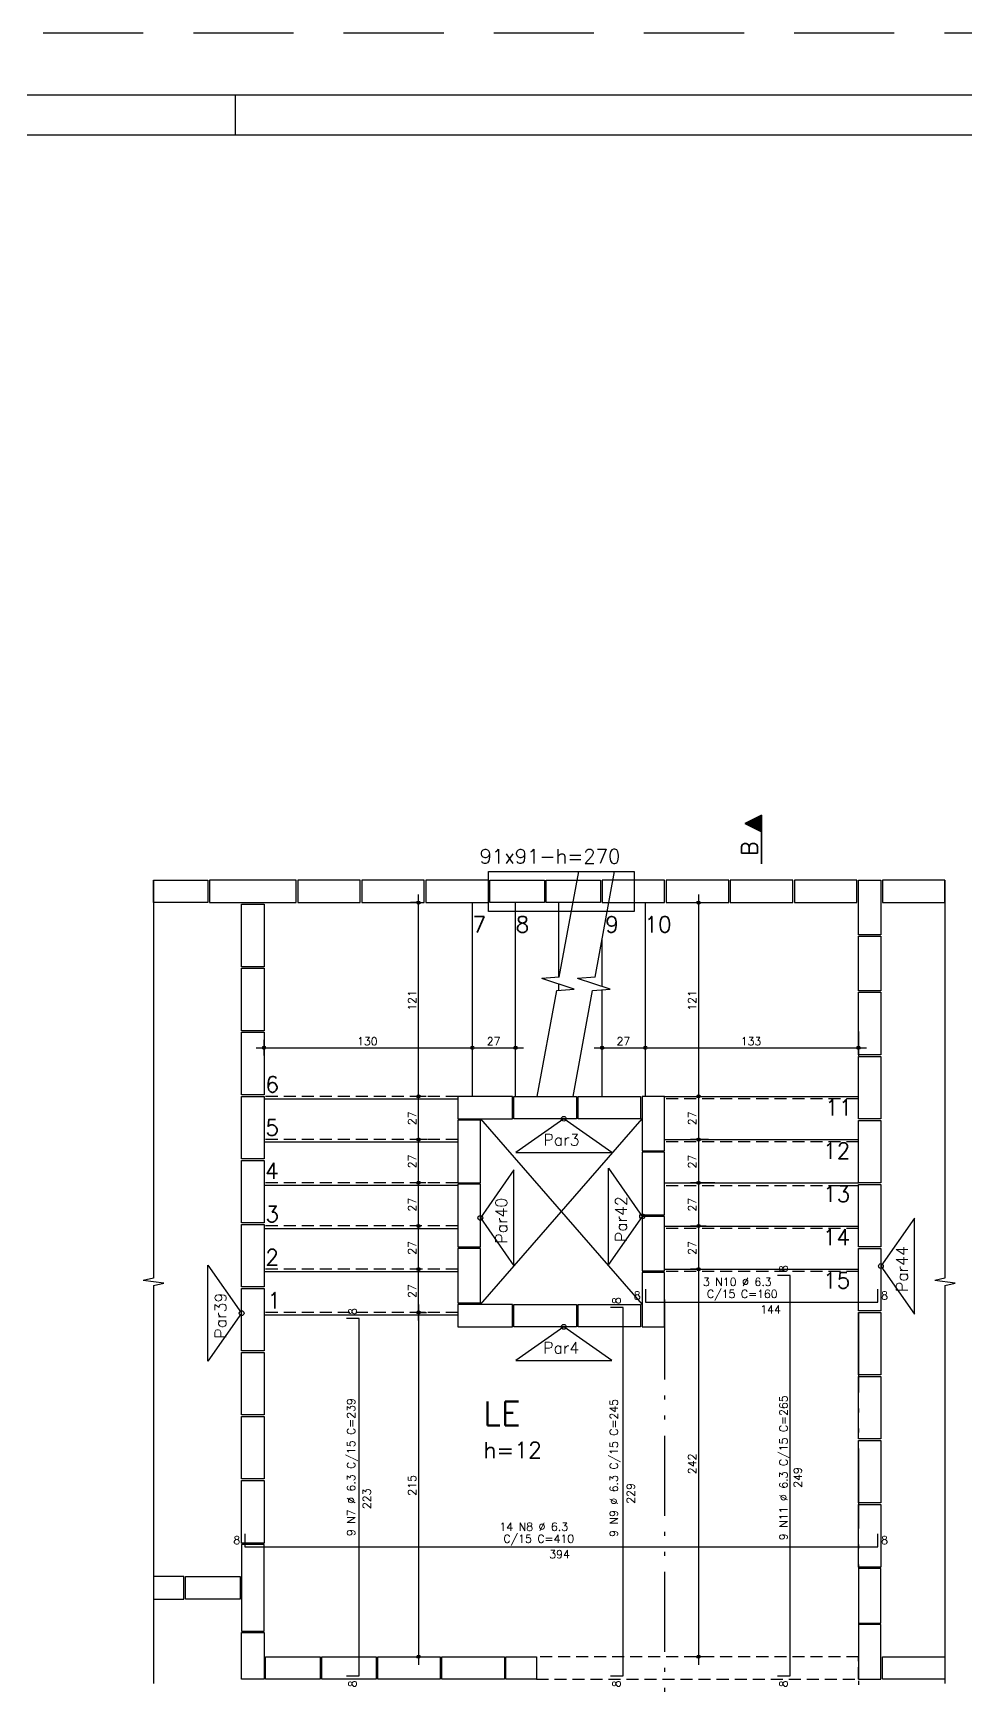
# Model space of a CAD drawing. Extents: x -2 to 86, y -1.5 to 60.9.
# Drawn here: x 41.95 to 65.24, y 19.55 to 60.95 of the extents above; entities that cross this region are included whole.
import ezdxf

# ---------------------------------------------------------------- set-up
doc = ezdxf.new("R2010")
doc.units = 0
doc.header["$MEASUREMENT"] = 0
for name, pattern in [('ESTILO_TQS_0001', [0.45, 0.3, -0.15]), ('ESTILO_TQS_0004', [3.3, 2, -0.4, 0.05, -0.4, 0.05, -0.4]), ('HIDDEN', [0.375, 0.25, -0.125])]:
    doc.linetypes.add(name, pattern=pattern)
doc.layers.get('0').update_dxf_attribs({"linetype": 'CONTINUOUS'})
doc.layers.get('Defpoints').update_dxf_attribs({"linetype": 'CONTINUOUS'})
for name, color, linetype in [('ARQ_FOLHA', 7, 'CONTINUOUS'), ('PENA_01', 1, 'CONTINUOUS'), ('PENA_02', 2, 'CONTINUOUS'), ('PENA_03', 3, 'CONTINUOUS'), ('PENA_04', 4, 'CONTINUOUS'), ('PENA_05', 5, 'CONTINUOUS')]:
    doc.layers.add(name, color=color, linetype=linetype)
doc.styles.get("Standard").update_dxf_attribs({"font": 'ROMANS.SHX'})

# ---------------------------------------------------------------- blocks, each defined once
blk = doc.blocks.new('FOLHA A1 - 841 X 594')
at = {"layer": 'ARQ_FOLHA', "color": 1}
blk.add_line((-370, 584), (-370, 594), dxfattribs=at)
for points in [[(-841, 0), (0, 0), (0, 594), (-841, 594)], [(-816, 10), (-10, 10), (-10, 584), (-816, 584)]]:
    blk.add_lwpolyline(points, close=True, dxfattribs=at)
at = {"layer": 'Defpoints', "color": 8, "linetype": 'HIDDEN', "ltscale": 100}
blk.add_lwpolyline([(-860.5, 609.5), (-860.5, -15.5), (19.5, -15.5), (19.5, 609.5)], close=True, dxfattribs=at)
blk = doc.blocks.new('*U23')
blk.add_blockref('FOLHA A1 - 841 X 594', (0, 0))

msp = doc.modelspace()

# ---------------------------------------------------------------- linework, layer by layer
at = {"layer": 'PENA_01', "linetype": 'Continuous'}
for p, q in [((44.959, 39.784), (44.959, 29.841)), ((55.09, 37.36), (55.578, 40.004)), ((55.982, 37.36), (56.47, 40.004)), ((64.719, 39.784), (64.719, 29.841)), ((51.576, 34.184), (51.576, 39.424)), ((58.567, 39.424), (58.567, 34.184)), ((51.519, 39.224), (51.376, 39.224)), ((58.739, 39.224), (58.767, 39.224)), ((54.54, 34.384), (55.028, 37.028)), ((55.433, 34.384), (55.921, 37.028)), ((47.719, 35.404), (47.719, 35.799)), ((52.919, 35.746), (52.919, 35.799)), ((52.919, 35.746), (52.919, 35.799)), ((53.999, 35.667), (53.999, 35.799)), ((56.159, 35.025), (56.159, 35.799)), ((57.239, 35.043), (57.239, 35.799)), ((57.239, 35.043), (57.239, 35.799)), ((62.559, 36.004), (62.559, 35.399)), ((47.519, 35.599), (53.119, 35.599)), ((52.719, 35.599), (54.199, 35.599)), ((55.959, 35.599), (57.439, 35.599)), ((57.039, 35.599), (62.759, 35.599)), ((51.766, 34.384), (51.376, 34.384)), ((51.766, 34.384), (51.376, 34.384)), ((51.576, 33.106), (51.576, 34.584)), ((58.477, 34.384), (58.767, 34.384)), ((58.477, 34.384), (58.767, 34.384)), ((58.567, 34.584), (58.567, 33.104)), ((51.793, 33.306), (51.376, 33.306)), ((51.793, 33.306), (51.376, 33.306)), ((51.576, 32.026), (51.576, 33.506)), ((58.812, 33.304), (58.367, 33.304)), ((58.812, 33.304), (58.367, 33.304)), ((58.567, 33.504), (58.567, 32.024)), ((51.576, 30.946), (51.576, 32.426)), ((58.567, 32.424), (58.567, 30.944)), ((51.759, 32.226), (51.376, 32.226)), ((51.759, 32.226), (51.376, 32.226)), ((58.972, 32.224), (58.367, 32.224)), ((58.972, 32.224), (58.367, 32.224)), ((51.654, 31.146), (51.376, 31.146)), ((51.654, 31.146), (51.376, 31.146)), ((51.576, 29.866), (51.576, 31.346)), ((58.759, 31.144), (58.367, 31.144)), ((58.759, 31.144), (58.367, 31.144)), ((58.567, 31.344), (58.567, 29.864)), ((51.576, 28.786), (51.576, 30.266)), ((58.567, 30.264), (58.567, 20.184)), ((51.671, 30.066), (51.376, 30.066)), ((51.671, 30.066), (51.376, 30.066)), ((58.6, 30.064), (58.367, 30.064)), ((58.6, 30.064), (58.367, 30.064)), ((44.959, 29.659), (44.959, 19.715)), ((64.719, 29.659), (64.719, 19.715)), ((51.753, 28.986), (51.376, 28.986)), ((51.55, 28.986), (51.776, 28.986)), ((51.576, 29.186), (51.576, 20.184)), ((51.479, 20.384), (51.776, 20.384)), ((58.899, 20.384), (58.367, 20.384))]:
    msp.add_line(p, q, dxfattribs=at)
at = {"layer": 'PENA_01', "linetype": 'ESTILO_TQS_0001'}
for p, q in [((52.559, 34.384), (47.719, 34.384)), ((62.559, 34.324), (57.719, 34.324)), ((52.559, 33.306), (47.719, 33.306)), ((62.559, 33.244), (57.719, 33.244)), ((52.559, 32.226), (47.719, 32.226)), ((62.559, 32.146), (57.719, 32.146)), ((52.559, 31.146), (47.719, 31.146)), ((62.559, 31.084), (57.719, 31.084)), ((52.559, 30.066), (47.719, 30.066)), ((62.559, 30.004), (57.719, 30.004)), ((52.559, 28.986), (47.719, 28.986))]:
    msp.add_line(p, q, dxfattribs=at)
at = {"layer": 'PENA_01', "linetype": 'ESTILO_TQS_0004'}
for p, q in [((57.719, 29.306), (57.719, 16.304)), ((62.559, 28.984), (62.559, 16.304))]:
    msp.add_line(p, q, dxfattribs=at)
at = {"layer": 'PENA_01', "linetype": 'Continuous'}
for points in [[(46.319, 39.224), (44.959, 39.224), (44.959, 39.784), (46.319, 39.784), (46.319, 39.224)], [(48.519, 39.784), (46.359, 39.784), (46.359, 39.224), (48.519, 39.224), (48.519, 39.784)], [(48.559, 39.224), (50.119, 39.224), (50.119, 39.784), (48.559, 39.784), (48.559, 39.224)], [(50.159, 39.224), (51.719, 39.224), (51.719, 39.784), (50.159, 39.784), (50.159, 39.224)], [(51.759, 39.224), (53.319, 39.224), (53.319, 39.784), (51.759, 39.784), (51.759, 39.224)], [(54.719, 39.224), (53.359, 39.224), (53.359, 39.784), (54.719, 39.784), (54.719, 39.224)], [(56.119, 39.224), (54.759, 39.224), (54.759, 39.784), (56.119, 39.784), (56.119, 39.224)], [(56.159, 39.224), (57.719, 39.224), (57.719, 39.784), (56.159, 39.784), (56.159, 39.224)], [(57.759, 39.224), (59.319, 39.224), (59.319, 39.784), (57.759, 39.784), (57.759, 39.224)], [(59.359, 39.224), (60.919, 39.224), (60.919, 39.784), (59.359, 39.784), (59.359, 39.224)], [(60.959, 39.224), (62.519, 39.224), (62.519, 39.784), (60.959, 39.784), (60.959, 39.224)], [(63.119, 39.784), (63.119, 38.424), (62.559, 38.424), (62.559, 39.784), (63.119, 39.784)], [(63.159, 39.224), (64.719, 39.224), (64.719, 39.784), (63.159, 39.784), (63.159, 39.224)], [(47.159, 37.624), (47.159, 39.184), (47.719, 39.184), (47.719, 37.624), (47.159, 37.624)], [(63.119, 38.384), (63.119, 37.024), (62.559, 37.024), (62.559, 38.384), (63.119, 38.384)], [(47.159, 36.024), (47.159, 37.584), (47.719, 37.584), (47.719, 36.024), (47.159, 36.024)], [(62.559, 35.424), (62.559, 36.984), (63.119, 36.984), (63.119, 35.424), (62.559, 35.424)], [(47.159, 34.424), (47.159, 35.984), (47.719, 35.984), (47.719, 34.424), (47.159, 34.424)], [(62.559, 33.824), (62.559, 35.384), (63.119, 35.384), (63.119, 33.824), (62.559, 33.824)], [(47.159, 32.824), (47.159, 34.384), (47.719, 34.384), (47.719, 32.824), (47.159, 32.824)], [(52.559, 33.824), (53.919, 33.824), (53.919, 34.384), (52.559, 34.384), (52.559, 33.824)], [(53.959, 34.384), (55.519, 34.384), (55.519, 33.824), (53.959, 33.824), (53.959, 34.384)], [(55.559, 34.384), (57.119, 34.384), (57.119, 33.824), (55.559, 33.824), (55.559, 34.384)], [(57.159, 34.384), (57.159, 33.024), (57.719, 33.024), (57.719, 34.384), (57.159, 34.384)], [(53.119, 32.226), (53.119, 33.786), (52.559, 33.786), (52.559, 32.226), (53.119, 32.226)], [(53.119, 33.824), (57.159, 29.186)], [(53.119, 29.186), (57.159, 33.824)], [(62.559, 32.224), (62.559, 33.784), (63.119, 33.784), (63.119, 32.224), (62.559, 32.224)], [(47.159, 31.224), (47.159, 32.784), (47.719, 32.784), (47.719, 31.224), (47.159, 31.224)], [(57.719, 31.426), (57.719, 32.986), (57.159, 32.986), (57.159, 31.426), (57.719, 31.426)], [(53.119, 30.626), (53.119, 32.186), (52.559, 32.186), (52.559, 30.626), (53.119, 30.626)], [(62.559, 30.624), (62.559, 32.184), (63.119, 32.184), (63.119, 30.624), (62.559, 30.624)], [(47.159, 29.624), (47.159, 31.184), (47.719, 31.184), (47.719, 29.624), (47.159, 29.624)], [(57.719, 30.026), (57.719, 31.386), (57.159, 31.386), (57.159, 30.026), (57.719, 30.026)], [(52.559, 30.586), (52.559, 29.226), (53.119, 29.226), (53.119, 30.586), (52.559, 30.586)], [(62.559, 29.024), (62.559, 30.584), (63.119, 30.584), (63.119, 29.024), (62.559, 29.024)], [(57.719, 28.626), (57.719, 29.986), (57.159, 29.986), (57.159, 28.626), (57.719, 28.626)], [(47.159, 28.024), (47.159, 29.584), (47.719, 29.584), (47.719, 28.024), (47.159, 28.024)], [(52.559, 28.626), (53.919, 28.626), (53.919, 29.186), (52.559, 29.186), (52.559, 28.626)], [(53.959, 29.186), (55.519, 29.186), (55.519, 28.626), (53.959, 28.626), (53.959, 29.186)], [(55.559, 29.186), (57.119, 29.186), (57.119, 28.626), (55.559, 28.626), (55.559, 29.186)], [(62.559, 27.424), (62.559, 28.984), (63.119, 28.984), (63.119, 27.424), (62.559, 27.424)], [(47.159, 26.424), (47.159, 27.984), (47.719, 27.984), (47.719, 26.424), (47.159, 26.424)], [(62.559, 25.824), (62.559, 27.384), (63.119, 27.384), (63.119, 25.824), (62.559, 25.824)], [(47.159, 24.824), (47.159, 26.384), (47.719, 26.384), (47.719, 24.824), (47.159, 24.824)], [(62.559, 24.224), (62.559, 25.784), (63.119, 25.784), (63.119, 24.224), (62.559, 24.224)], [(47.159, 23.224), (47.159, 24.784), (47.719, 24.784), (47.719, 23.224), (47.159, 23.224)], [(62.559, 22.624), (62.559, 24.184), (63.119, 24.184), (63.119, 22.624), (62.559, 22.624)], [(47.719, 21.024), (47.719, 23.184), (47.159, 23.184), (47.159, 21.024), (47.719, 21.024)], [(44.959, 21.824), (45.719, 21.824), (45.719, 22.384)], [(45.719, 22.384), (44.959, 22.384)], [(45.759, 22.384), (47.119, 22.384), (47.119, 21.824), (45.759, 21.824), (45.759, 22.384)], [(63.119, 21.224), (63.119, 22.584), (62.559, 22.584), (62.559, 21.224), (63.119, 21.224)], [(63.119, 19.824), (63.119, 21.184), (62.559, 21.184), (62.559, 19.824), (63.119, 19.824)], [(47.159, 19.824), (47.159, 20.984), (47.719, 20.984), (47.719, 19.824), (47.159, 19.824)], [(47.759, 20.384), (49.119, 20.384), (49.119, 19.824), (47.759, 19.824), (47.759, 20.384)], [(49.159, 20.384), (50.519, 20.384), (50.519, 19.824), (49.159, 19.824), (49.159, 20.384)], [(52.119, 19.824), (50.559, 19.824), (50.559, 20.384), (52.119, 20.384), (52.119, 19.824)], [(53.719, 19.824), (52.159, 19.824), (52.159, 20.384), (53.719, 20.384), (53.719, 19.824)], [(54.519, 19.824), (53.759, 19.824), (53.759, 20.384), (54.519, 20.384), (54.519, 19.824)], [(63.159, 20.384), (64.719, 20.384), (64.719, 19.824), (63.159, 19.824), (63.159, 20.384)]]:
    msp.add_lwpolyline(points, dxfattribs=at)
at = {"layer": 'PENA_01', "linetype": 'ESTILO_TQS_0001'}
msp.add_lwpolyline([(54.519, 19.824), (62.559, 19.824), (62.559, 20.384), (54.519, 20.384), (54.519, 19.824)], dxfattribs=at)
at = {"layer": 'PENA_02', "linetype": 'Continuous'}
for points in [[(52.919, 34.384), (52.919, 39.224)], [(53.999, 34.384), (53.999, 39.224)], [(55.079, 37.36), (55.079, 39.224)], [(57.239, 34.384), (57.239, 39.224)], [(56.159, 37.127), (56.159, 38.317)], [(55.079, 37.032), (55.079, 37.188)], [(56.159, 34.384), (56.159, 37.047)], [(57.719, 34.384), (62.559, 34.384)], [(47.719, 34.326), (52.559, 34.326)], [(47.719, 33.246), (52.559, 33.246)], [(57.719, 33.304), (62.559, 33.304)], [(47.719, 32.166), (52.559, 32.166)], [(57.719, 32.224), (62.559, 32.224)], [(47.719, 31.086), (52.559, 31.086)], [(57.719, 31.144), (62.559, 31.144)], [(47.719, 30.006), (52.559, 30.006)], [(57.719, 30.064), (62.559, 30.064)], [(47.719, 28.926), (52.559, 28.926)]]:
    msp.add_lwpolyline(points, dxfattribs=at)
for centre, radius in [((51.576, 39.224), 0.04), ((51.576, 39.224), 0.02), ((58.567, 39.224), 0.04), ((58.567, 39.224), 0.02), ((47.719, 35.599), 0.04), ((47.719, 35.599), 0.02), ((52.919, 35.599), 0.04), ((52.919, 35.599), 0.04), ((52.919, 35.599), 0.02), ((52.919, 35.599), 0.02), ((53.999, 35.599), 0.04), ((53.999, 35.599), 0.02), ((56.159, 35.599), 0.04), ((56.159, 35.599), 0.02), ((57.239, 35.599), 0.04), ((57.239, 35.599), 0.04), ((57.239, 35.599), 0.02), ((57.239, 35.599), 0.02), ((62.559, 35.599), 0.04), ((62.559, 35.599), 0.02), ((51.576, 34.384), 0.04), ((51.576, 34.384), 0.04), ((51.576, 34.384), 0.02), ((51.576, 34.384), 0.02), ((58.567, 34.384), 0.04), ((58.567, 34.384), 0.04), ((58.567, 34.384), 0.02), ((58.567, 34.384), 0.02), ((51.576, 33.306), 0.04), ((51.576, 33.306), 0.04), ((51.576, 33.306), 0.02), ((51.576, 33.306), 0.02), ((58.567, 33.304), 0.04), ((58.567, 33.304), 0.04), ((58.567, 33.304), 0.02), ((58.567, 33.304), 0.02), ((51.576, 32.226), 0.04), ((51.576, 32.226), 0.04), ((51.576, 32.226), 0.02), ((51.576, 32.226), 0.02), ((58.567, 32.224), 0.04), ((58.567, 32.224), 0.04), ((58.567, 32.224), 0.02), ((58.567, 32.224), 0.02), ((51.576, 31.146), 0.04), ((51.576, 31.146), 0.04), ((51.576, 31.146), 0.02), ((51.576, 31.146), 0.02), ((58.567, 31.144), 0.04), ((58.567, 31.144), 0.04), ((58.567, 31.144), 0.02), ((58.567, 31.144), 0.02), ((51.576, 30.066), 0.04), ((51.576, 30.066), 0.04), ((51.576, 30.066), 0.02), ((51.576, 30.066), 0.02), ((58.567, 30.064), 0.04), ((58.567, 30.064), 0.04), ((58.567, 30.064), 0.02), ((58.567, 30.064), 0.02), ((51.576, 28.986), 0.04), ((51.576, 28.986), 0.04), ((51.576, 28.986), 0.02), ((51.576, 28.986), 0.02), ((51.576, 20.384), 0.04), ((51.576, 20.384), 0.02), ((58.567, 20.384), 0.04), ((58.567, 20.384), 0.02)]:
    msp.add_circle(centre, radius, dxfattribs=at)
at = {"layer": 'PENA_03', "linetype": 'Continuous'}
for p, q in [((51.719, 39.224), (51.719, 39.224)), ((58.539, 39.224), (58.539, 39.224)), ((55.09, 37.36), (54.653, 37.327)), ((55.465, 37.062), (54.653, 37.327)), ((55.982, 37.36), (55.546, 37.327)), ((56.357, 37.062), (55.546, 37.327)), ((55.028, 37.028), (55.465, 37.062)), ((55.921, 37.028), (56.357, 37.062)), ((62.559, 36.204), (62.559, 36.204)), ((47.719, 35.204), (47.719, 35.204)), ((52.919, 35.546), (52.919, 35.546)), ((52.919, 35.546), (52.919, 35.546)), ((53.999, 35.467), (53.999, 35.467)), ((56.159, 34.825), (56.159, 34.825)), ((57.239, 34.843), (57.239, 34.843)), ((57.239, 34.843), (57.239, 34.843)), ((51.966, 34.384), (51.966, 34.384)), ((51.966, 34.384), (51.966, 34.384)), ((58.277, 34.384), (58.277, 34.384)), ((58.277, 34.384), (58.277, 34.384)), ((51.993, 33.306), (51.993, 33.306)), ((51.993, 33.306), (51.993, 33.306)), ((59.012, 33.304), (59.012, 33.304)), ((59.012, 33.304), (59.012, 33.304)), ((51.959, 32.226), (51.959, 32.226)), ((51.959, 32.226), (51.959, 32.226)), ((59.172, 32.224), (59.172, 32.224)), ((59.172, 32.224), (59.172, 32.224)), ((51.854, 31.146), (51.854, 31.146)), ((51.854, 31.146), (51.854, 31.146)), ((58.959, 31.144), (58.959, 31.144)), ((58.959, 31.144), (58.959, 31.144)), ((44.959, 29.841), (44.702, 29.78)), ((51.871, 30.066), (51.871, 30.066)), ((51.871, 30.066), (51.871, 30.066)), ((58.8, 30.064), (58.8, 30.064)), ((58.8, 30.064), (58.8, 30.064)), ((64.719, 29.841), (64.462, 29.78)), ((45.216, 29.719), (44.702, 29.78)), ((44.959, 29.659), (45.216, 29.719)), ((64.976, 29.719), (64.462, 29.78)), ((64.719, 29.659), (64.976, 29.719)), ((51.35, 28.986), (51.35, 28.986)), ((51.953, 28.986), (51.953, 28.986)), ((51.279, 20.384), (51.279, 20.384)), ((59.099, 20.384), (59.099, 20.384))]:
    msp.add_line(p, q, dxfattribs=at)
for points in [[(60.137, 41.409), (59.728, 41.204), (60.137, 40.999), (60.137, 41.409)], [(53.319, 40.004), (56.959, 40.004), (56.959, 39.004), (53.319, 39.004), (53.319, 40.004)], [(56.401, 32.984), (55.201, 33.824), (54.001, 32.984), (56.401, 32.984)], [(53.959, 32.546), (53.119, 31.346), (53.959, 30.146), (53.959, 32.546)], [(56.319, 32.586), (57.159, 31.386), (56.319, 30.186), (56.319, 32.586)], [(63.959, 31.344), (63.119, 30.144), (63.959, 28.944), (63.959, 31.344)], [(46.319, 30.168), (47.159, 28.968), (46.319, 27.768), (46.319, 30.168)], [(56.401, 27.786), (55.201, 28.626), (54.001, 27.786), (56.401, 27.786)]]:
    msp.add_lwpolyline(points, dxfattribs=at)
for centre in [(55.201, 33.824), (53.119, 31.346), (57.159, 31.386), (63.119, 30.144), (47.159, 28.968), (55.201, 28.626)]:
    msp.add_circle(centre, 0.06, dxfattribs=at)
at = {"layer": 'PENA_04', "linetype": 'Continuous'}
for p, q in [((60.139, 41.411), (59.724, 41.204)), ((60.137, 41.409), (59.728, 41.204)), ((60.137, 41.409), (60.137, 40.195)), ((60.139, 40.195), (60.139, 41.411)), ((59.724, 41.204), (60.137, 40.997)), ((59.728, 41.204), (60.137, 40.999)), ((59.756, 41.218), (59.756, 41.19)), ((59.788, 41.234), (59.788, 41.174)), ((59.82, 41.25), (59.82, 41.158)), ((59.852, 41.266), (59.852, 41.142)), ((59.883, 41.282), (59.883, 41.126)), ((59.916, 41.298), (59.915, 41.11)), ((59.947, 41.314), (59.947, 41.094)), ((59.979, 41.33), (59.979, 41.078)), ((60.011, 41.346), (60.011, 41.062)), ((60.043, 41.362), (60.043, 41.046)), ((60.075, 41.378), (60.075, 41.03)), ((60.107, 41.394), (60.107, 41.014))]:
    msp.add_line(p, q, dxfattribs=at)
at = {"layer": 'PENA_05', "linetype": 'Continuous'}
for p, q in [((60.855, 29.904), (60.535, 29.904)), ((60.855, 19.904), (60.855, 29.904)), ((57.239, 29.564), (57.239, 29.244)), ((63.039, 29.244), (63.039, 29.564)), ((56.686, 29.106), (56.366, 29.106)), ((56.686, 19.904), (56.686, 29.106)), ((57.239, 29.244), (63.039, 29.244)), ((50.095, 28.837), (49.775, 28.837)), ((50.095, 19.904), (50.095, 28.837)), ((47.239, 23.451), (47.239, 23.131)), ((63.039, 23.131), (63.039, 23.451)), ((47.239, 23.131), (63.039, 23.131)), ((49.775, 19.904), (50.095, 19.904)), ((56.366, 19.904), (56.686, 19.904)), ((60.535, 19.904), (60.855, 19.904))]:
    msp.add_line(p, q, dxfattribs=at)

# ---------------------------------------------------------------- block references
at = {"xscale": 0.09999999999999938, "yscale": 0.09999999999999938, "zscale": 0.09999999999999938}
msp.add_blockref('*U23', (84.004, 0), dxfattribs=at)

# ---------------------------------------------------------------- texts
at = {"layer": 'PENA_03', "linetype": 'Continuous'}
for s, height, p in [('91x91-h=270', 0.36, (53.098, 40.203)), ('7', 0.4, (52.919, 38.481)), ('8', 0.4, (53.999, 38.481)), ('9', 0.4, (56.234, 38.481)), ('10', 0.4, (57.211, 38.481)), ('130', 0.2, (50.039, 35.659)), ('27', 0.2, (53.279, 35.659)), ('27', 0.2, (56.519, 35.659)), ('133', 0.2, (59.619, 35.659)), ('6', 0.4, (47.751, 34.484)), ('11', 0.4, (61.724, 33.907)), ('5', 0.4, (47.751, 33.404)), ('Par3', 0.288, (54.693, 33.154)), ('12', 0.4, (61.672, 32.827)), ('4', 0.4, (47.742, 32.324)), ('13', 0.4, (61.672, 31.747)), ('3', 0.4, (47.751, 31.244)), ('14', 0.4, (61.664, 30.667)), ('2', 0.4, (47.751, 30.164)), ('3 N10 %%c 6.3', 0.2, (58.676, 29.648)), ('15', 0.4, (61.672, 29.587)), ('1', 0.4, (47.802, 29.084)), ('8', 0.2, (56.951, 29.31)), ('C/15 C=160', 0.2, (58.776, 29.348)), ('8', 0.2, (63.126, 29.31)), ('144', 0.2, (60.107, 28.962)), ('Par4', 0.288, (54.687, 27.956)), ('LE', 0.6, (53.196, 26.16)), ('h=12', 0.4, (53.196, 25.344)), ('14 N8 %%c 6.3', 0.2, (53.595, 23.53)), ('8', 0.2, (46.951, 23.197)), ('C/15 C=410', 0.2, (53.695, 23.23)), ('8', 0.2, (63.126, 23.197)), ('394', 0.2, (54.839, 22.843))]:
    msp.add_text(s, height=height, dxfattribs=at).set_placement(p)
for s, height, p in [('121', 0.2, (51.516, 36.524)), ('121', 0.2, (58.507, 36.524)), ('27', 0.2, (51.516, 33.665)), ('27', 0.2, (58.507, 33.664)), ('27', 0.2, (51.516, 32.586)), ('27', 0.2, (58.507, 32.584)), ('27', 0.2, (51.516, 31.506)), ('Par40', 0.288, (53.789, 30.702)), ('Par42', 0.288, (56.777, 30.741)), ('27', 0.2, (58.507, 31.504)), ('27', 0.2, (51.516, 30.426)), ('27', 0.2, (58.507, 30.424)), ('Par44', 0.288, (63.789, 29.493)), ('8', 0.2, (60.789, 29.992)), ('Par39', 0.288, (46.777, 28.33)), ('27', 0.2, (51.516, 29.346)), ('8', 0.2, (50.029, 28.924)), ('8', 0.2, (56.619, 29.193)), ('9 N7 %%c 6.3 C/15 C=239', 0.2, (49.991, 23.396)), ('9 N9 %%c 6.3 C/15 C=245', 0.2, (56.552, 23.376)), ('9 N11 %%c 6.3 C/15 C=265', 0.2, (60.788, 23.295)), ('242', 0.2, (58.507, 24.944)), ('215', 0.2, (51.516, 24.405)), ('249', 0.2, (61.142, 24.604)), ('223', 0.2, (50.382, 24.071)), ('229', 0.2, (56.973, 24.205)), ('8', 0.2, (50.029, 19.617)), ('8', 0.2, (56.619, 19.617)), ('8', 0.2, (60.789, 19.617))]:
    msp.add_text(s, height=height, rotation=90, dxfattribs=at).set_placement(p)
at = {"layer": 'PENA_04', "linetype": 'Continuous'}
msp.add_text('B', height=0.4, rotation=90, dxfattribs=at).set_placement((60.039, 40.395))

doc.saveas('drawing.dxf')
